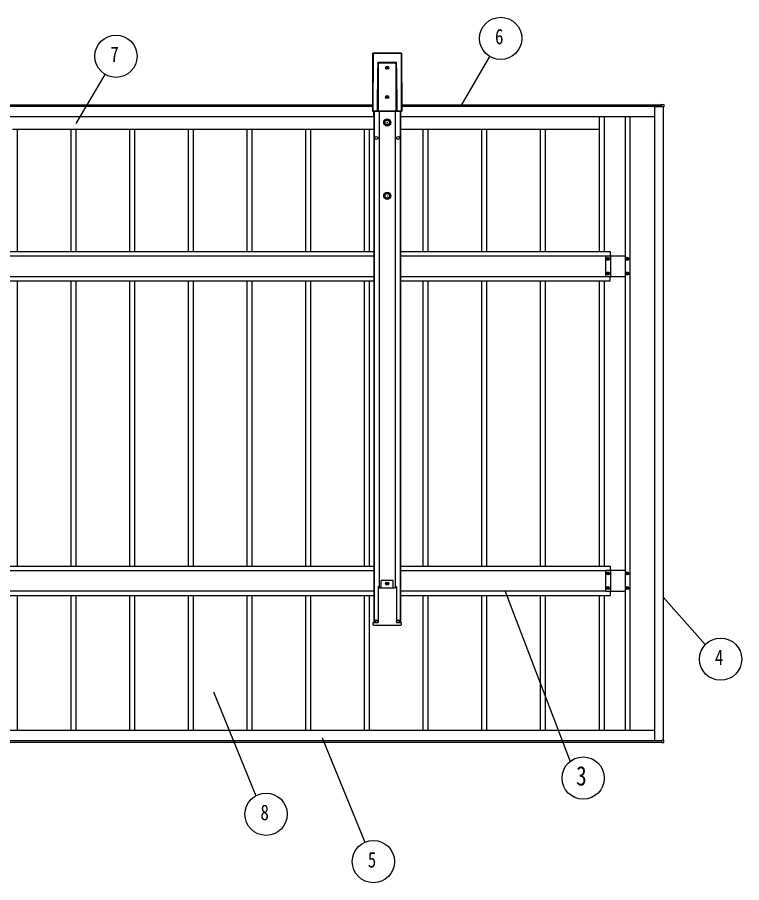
# Model space of a CAD drawing. Units: millimetres, scale not verified. Extents: x -10512 to 10512, y -7425 to 7425.
# Drawn here: x -1605 to 864, y -1074 to 1875 of the extents above; entities that cross this region are included whole.
import ezdxf
from ezdxf.enums import TextEntityAlignment as Align

# ---------------------------------------------------------------- set-up
doc = ezdxf.new("R2010")
doc.units = ezdxf.units.MM
doc.header["$LTSCALE"] = 30
doc.layers.add('0-4_YKK_A1', color=4, linetype='Continuous')
doc.layers.add('0-5_YKK_D', color=6, linetype='Continuous')
doc.styles.add('ＭＳ ゴシック', font='')
doc.styles.get('ＭＳ ゴシック').set_extended_font_data('MS Gothic')

msp = doc.modelspace()

# ---------------------------------------------------------------- linework, layer by layer
at = {"layer": '0-4_YKK_A1'}
for p, q in [((-393.77, 1752.51), (-394.4, 1555.37)), ((-393.92, 1555.85), (-393.29, 1752.03)), ((-393.29, 1752.03), (-393.77, 1752.51)), ((-393.77, 1752.51), (-393.77, 1752.51)), ((-392.79, 1752), (-393.42, 1555.82)), ((-295.76, 1753.01), (-393.27, 1753.01)), ((-393.27, 1753.01), (-392.79, 1752.53)), ((-295.76, 1753.01), (-393.27, 1753.01)), ((-393.27, 1753.01), (-393.27, 1753.01)), ((-392.79, 1752.53), (-296.24, 1752.53)), ((-392.79, 1752.53), (-392.79, 1752)), ((-296.24, 1752), (-392.79, 1752)), ((-296.24, 1752.53), (-295.76, 1753.01)), ((-296.24, 1752.53), (-296.24, 1752)), ((-295.61, 1555.82), (-296.24, 1752)), ((-295.76, 1753.01), (-295.76, 1753.01)), ((-295.26, 1752.51), (-295.74, 1752.03)), ((-295.74, 1752.03), (-295.11, 1555.85)), ((-294.63, 1555.37), (-295.26, 1752.51)), ((-294.63, 1555.37), (-295.26, 1752.51)), ((-295.26, 1752.51), (-295.26, 1752.51)), ((-375.57, 1721.92), (-313.46, 1721.92)), ((-313.45, 1719.31), (-375.57, 1719.31)), ((-375.57, 1719.31), (-375.57, 1556.38)), ((-313.45, 1556.38), (-313.45, 1719.31)), ((-377.04, 1555.93), (-376.57, 1702.71)), ((-376.07, 1702.69), (-376.54, 1555.91)), ((-376.07, 1556.38), (-376.07, 1702.69)), ((-344.03, 1704.78), (-344.03, 1705.74)), ((-312.95, 1702.69), (-312.95, 1556.38)), ((-312.48, 1555.91), (-312.95, 1702.69)), ((-312.45, 1702.71), (-311.98, 1555.93)), ((-344.03, 1604.78), (-344.03, 1605.74)), ((-2820.57, 1577.19), (-394.33, 1577.19)), ((-2820.56, 1572.19), (-394.34, 1572.19)), ((-2820.56, 1572.16), (-394.34, 1572.16)), ((-294.7, 1577.19), (591.05, 1577.19)), ((-294.68, 1572.19), (591.05, 1572.19)), ((-294.68, 1572.16), (589.05, 1572.16)), ((567.55, -589.26), (567.55, 1571.69)), ((567.55, 1571.69), (592.55, 1571.69)), ((589.05, 1572.16), (589.05, 1571.69)), ((591.05, 1578.7), (598.58, 1578.24)), ((591.05, 1578.2), (591.05, 1578.7)), ((591.05, 1572.3), (591.05, 1578.2)), ((592.05, 1571.69), (592.05, 1572)), ((592.55, 1570.5), (592.55, 1571.7)), ((592.87, 1570.5), (592.55, 1570.5)), ((598.58, 1570.5), (592.87, 1570.5)), ((597.55, -588.06), (597.55, 1570.5)), ((-2824.39, 1537.19), (-390.51, 1537.19)), ((-394.4, 1555.37), (-394.4, 1555.37)), ((-393.42, 1555.35), (-393.9, 1554.87)), ((-393.9, 1554.87), (-373.14, 1554.87)), ((-393.9, 1554.87), (-373.14, 1554.87)), ((-393.9, 1554.87), (-393.9, 1554.87)), ((-393.42, 1555.82), (-377.04, 1555.82)), ((-393.42, 1555.82), (-393.42, 1555.35)), ((-376.1, 1555.35), (-393.42, 1555.35)), ((-390.51, 1537.19), (-390.51, 1554.87)), ((-390.51, 1552.19), (-389.51, 1552.19)), ((-389.51, 1554.87), (-389.51, -187.78)), ((-388.31, 1554.87), (-388.31, -187.78)), ((-376.54, 1555.91), (-376.07, 1556.38)), ((-375.57, 1555.88), (-376.1, 1555.35)), ((-375.57, 1556.38), (-313.45, 1556.38)), ((-375.57, 1556.38), (-375.57, 1555.88)), ((-313.45, 1555.88), (-375.57, 1555.88)), ((-373.14, 1554.87), (-372.89, 1555.75)), ((-372.89, 1555.75), (-316.01, 1555.75)), ((-372.01, 1555.75), (-372.01, -69.61)), ((-317.01, 1555.75), (-317.01, -69.61)), ((-316.01, 1555.75), (-315.76, 1554.87)), ((-315.76, 1554.87), (-295.13, 1554.87)), ((-315.76, 1554.87), (-295.13, 1554.87)), ((-313.45, 1556.38), (-313.45, 1555.88)), ((-312.92, 1555.35), (-313.45, 1555.88)), ((-312.95, 1556.38), (-312.48, 1555.91)), ((-295.61, 1555.35), (-312.92, 1555.35)), ((-311.99, 1555.82), (-295.61, 1555.82)), ((-300.71, 1554.87), (-300.71, -187.78)), ((-299.51, 1554.87), (-299.51, -187.78)), ((-299.51, 1552.19), (-298.51, 1552.19)), ((-298.51, 1537.19), (-298.51, 1554.87)), ((-298.51, 1537.19), (567.55, 1537.19)), ((-295.61, 1555.35), (-295.61, 1555.82)), ((-295.13, 1554.87), (-295.61, 1555.35)), ((-295.13, 1554.87), (-295.13, 1554.87)), ((-295.11, 1555.85), (-294.63, 1555.37)), ((-294.63, 1555.37), (-294.63, 1555.37)), ((378.55, 1537.19), (378.55, 1077.19)), ((395.55, 1537.19), (395.55, 1077.19)), ((466.55, 1537.19), (466.55, -554.76)), ((482.55, 1537.19), (482.55, -554.76)), ((-1621.45, 1494.19), (-1406.35, 1494.19)), ((-1604.45, 1077.19), (-1604.45, 1494.19)), ((-1421.45, 1494.19), (-1206.35, 1494.19)), ((-1421.45, 1494.19), (-1406.35, 1494.19)), ((-1421.45, 1077.19), (-1421.45, 1494.19)), ((-1421.45, 1494.19), (-1406.35, 1494.19)), ((-1404.45, 1077.19), (-1404.45, 1494.19)), ((-1221.45, 1077.19), (-1221.45, 1494.19)), ((-1221.45, 1494.19), (-1006.35, 1494.19)), ((-1204.45, 1077.19), (-1204.45, 1494.19)), ((-1021.45, 1077.19), (-1021.45, 1494.19)), ((-1021.45, 1494.19), (-806.35, 1494.19)), ((-1004.45, 1077.19), (-1004.45, 1494.19)), ((-821.45, 1077.19), (-821.45, 1494.19)), ((-821.45, 1494.19), (-606.35, 1494.19)), ((-804.45, 1077.19), (-804.45, 1494.19)), ((-621.45, 1077.19), (-621.45, 1494.19)), ((-621.45, 1494.19), (-389.51, 1494.19)), ((-604.45, 1077.19), (-604.45, 1494.19)), ((-421.45, 1077.19), (-421.45, 1494.19)), ((-404.45, 1077.19), (-404.45, 1494.19)), ((-297.95, 1494.19), (-206.35, 1494.19)), ((-221.45, 1077.19), (-221.45, 1494.19)), ((-221.45, 1494.19), (-6.35, 1494.19)), ((-204.45, 1077.19), (-204.45, 1494.19)), ((-21.45, 1077.19), (-21.45, 1494.19)), ((-21.45, 1494.19), (193.65, 1494.19)), ((-4.45, 1077.19), (-4.45, 1494.19)), ((178.55, 1077.19), (178.55, 1494.19)), ((178.55, 1494.19), (378.55, 1494.19)), ((195.55, 1077.19), (195.55, 1494.19)), ((-2825.39, 1077.19), (-389.51, 1077.19)), ((-2825.39, 1062.19), (-389.51, 1062.19)), ((-299.51, 1062.19), (400.55, 1062.19)), ((400.55, 991.69), (400.55, 1062.69)), ((400.55, 1062.69), (466.55, 1062.69)), ((418.05, 991.69), (418.05, 1062.69)), ((407.07, 1053.63), (407.07, 1054.59)), ((473.07, 1053.63), (473.07, 1054.59)), ((407.07, 1003.63), (407.07, 1004.59)), ((473.07, 1003.63), (473.07, 1004.59)), ((-2825.39, 992.19), (-389.51, 992.19)), ((-2825.39, 977.19), (-389.51, 977.19)), ((-1604.45, 5.24), (-1604.45, 977.19)), ((-1421.45, 5.24), (-1421.45, 977.19)), ((-1404.45, 5.24), (-1404.45, 977.19)), ((-1221.45, 5.24), (-1221.45, 977.19)), ((-1204.45, 5.24), (-1204.45, 977.19)), ((-1021.45, 5.24), (-1021.45, 977.19)), ((-1004.45, 5.24), (-1004.45, 977.19)), ((-821.45, 5.24), (-821.45, 977.19)), ((-804.45, 5.24), (-804.45, 977.19)), ((-621.45, 5.24), (-621.45, 977.19)), ((-604.45, 5.24), (-604.45, 977.19)), ((-421.45, 5.24), (-421.45, 977.19)), ((-404.45, 5.24), (-404.45, 977.19)), ((-299.51, 992.19), (400.55, 992.19)), ((-299.51, 977.19), (415.55, 977.19)), ((-221.45, 5.24), (-221.45, 977.19)), ((-204.45, 5.24), (-204.45, 977.19)), ((-21.45, 5.24), (-21.45, 977.19)), ((-4.45, 5.24), (-4.45, 977.19)), ((178.55, 5.24), (178.55, 977.19)), ((195.55, 5.24), (195.55, 977.19)), ((378.55, 977.19), (378.55, 5.24)), ((395.55, 977.19), (395.55, 5.24)), ((400.55, 991.69), (466.55, 991.69)), ((415.55, 977.19), (415.55, 991.69)), ((-2825.39, 5.24), (-389.51, 5.24)), ((-2825.39, -9.76), (-389.51, -9.76)), ((-299.51, -9.76), (400.55, -9.76)), ((400.55, -80.26), (400.55, -9.26)), ((400.55, -9.26), (466.55, -9.26)), ((407.07, -18.32), (407.07, -17.36)), ((418.05, -80.26), (418.05, -9.26)), ((473.07, -18.32), (473.07, -17.36)), ((-324.01, -43.78), (-365.01, -43.78)), ((-365.01, -69.61), (-365.01, -43.78)), ((-344.03, -53.34), (-344.03, -52.38)), ((-324.01, -69.61), (-324.01, -43.78)), ((-2825.39, -79.76), (-389.51, -79.76)), ((-375.76, -64.42), (-375.76, -187.63)), ((-375.4, -64.28), (-375.75, -64.28)), ((-375.4, -64.28), (-374.9, -64.28)), ((-374.9, -64.28), (-372.86, -64.28)), ((-372.55, -69.61), (-372.86, -64.28)), ((-316.16, -64.28), (-314.12, -64.28)), ((-314.12, -64.28), (-313.62, -64.28)), ((-313.62, -64.28), (-313.28, -64.28)), ((-313.26, -64.42), (-313.26, -187.63)), ((-299.51, -79.76), (400.55, -79.76)), ((400.55, -80.26), (466.55, -80.26)), ((407.07, -68.32), (407.07, -67.36)), ((415.55, -80.26), (415.55, -94.76)), ((473.07, -68.32), (473.07, -67.36)), ((-2825.39, -94.76), (-389.51, -94.76)), ((-1604.45, -554.76), (-1604.45, -94.76)), ((-1421.45, -554.76), (-1421.45, -94.76)), ((-1404.45, -554.76), (-1404.45, -94.76)), ((-1221.45, -554.76), (-1221.45, -94.76)), ((-1204.45, -554.76), (-1204.45, -94.76)), ((-1021.45, -554.76), (-1021.45, -94.76)), ((-1004.45, -554.76), (-1004.45, -94.76)), ((-821.45, -554.76), (-821.45, -94.76)), ((-804.45, -554.76), (-804.45, -94.76)), ((-621.45, -554.76), (-621.45, -94.76)), ((-604.45, -554.76), (-604.45, -94.76)), ((-421.45, -554.76), (-421.45, -94.76)), ((-404.45, -554.76), (-404.45, -94.76)), ((-299.51, -94.76), (415.55, -94.76)), ((-221.45, -554.76), (-221.45, -94.76)), ((-204.45, -554.76), (-204.45, -94.76)), ((-21.45, -554.76), (-21.45, -94.76)), ((-4.45, -554.76), (-4.45, -94.76)), ((178.55, -554.76), (178.55, -94.76)), ((195.55, -554.76), (195.55, -94.76)), ((378.55, -94.76), (378.55, -554.76)), ((395.55, -94.76), (395.55, -554.76)), ((-391.88, -187.78), (-376.87, -187.78)), ((-376.35, -197.28), (-389.92, -197.28)), ((-386.01, -187.78), (-386.01, -183.78)), ((-377.01, -187.78), (-377.01, -183.78)), ((-376.87, -187.78), (-375.88, -187.78)), ((-374.85, -197.28), (-376.35, -197.28)), ((-375.78, -187.78), (-375.88, -187.78)), ((-374.48, -197.28), (-374.85, -197.28)), ((-314.55, -197.28), (-374.48, -197.28)), ((-314.17, -197.28), (-314.55, -197.28)), ((-312.68, -197.28), (-314.17, -197.28)), ((-313.25, -187.78), (-313.15, -187.78)), ((-313.15, -187.78), (-312.15, -187.78)), ((-299.1, -197.28), (-312.68, -197.28)), ((-312.15, -187.78), (-297.14, -187.78)), ((-312.01, -187.78), (-312.01, -183.78)), ((-303.01, -187.78), (-303.01, -183.78)), ((-297.14, -187.78), (-296.64, -187.78)), ((-296.64, -187.78), (-297.11, -195.4)), ((-3806.95, -554.76), (567.55, -554.76)), ((-3805.95, -589.76), (591.05, -589.76)), ((567.55, -589.26), (592.55, -589.26)), ((591.35, -589.26), (591.35, -589.56)), ((592.05, -589.26), (592.05, -589.56)), ((592.55, -588.06), (592.55, -589.26)), ((592.55, -588.06), (592.55, -589.26)), ((592.87, -588.06), (592.55, -588.06)), ((598.58, -588.06), (592.87, -588.06)), ((-3805.95, -594.76), (591.05, -594.76)), ((591.05, -589.86), (591.05, -595.76)), ((591.05, -595.76), (591.05, -596.26)), ((591.05, -596.26), (598.58, -595.8))]:
    msp.add_line(p, q, dxfattribs=at)
for points in [[(-393.77, 1752.51), (-394.4, 1555.37), (-393.92, 1555.85)], [(-375.94, 1719.33), (-375.66, 1721.31), (-375.58, 1721.88), (-375.57, 1721.92)], [(-375.57, 1719.31), (-375.6, 1719.31), (-375.62, 1719.31), (-375.64, 1719.31), (-375.67, 1719.31), (-375.69, 1719.31), (-375.71, 1719.31), (-375.73, 1719.31), (-375.75, 1719.31)], [(-313.27, 1719.31), (-313.41, 1721.3), (-313.45, 1721.88), (-313.46, 1721.92)], [(-313.45, 1719.31), (-313.43, 1719.31), (-313.41, 1719.31), (-313.38, 1719.31), (-313.36, 1719.31), (-313.34, 1719.31), (-313.32, 1719.31), (-313.29, 1719.31), (-313.27, 1719.31)], [(-345.95, 1703.82), (-346.91, 1703.82), (-346.91, 1702.86), (-345.95, 1702.86)], [(-344.03, 1705.74), (-344.99, 1705.74), (-344.99, 1704.78)], [(-344.99, 1701.9), (-344.99, 1700.94), (-344.03, 1700.94), (-344.03, 1701.9)], [(-343.07, 1702.86), (-342.11, 1702.86), (-342.11, 1703.82), (-343.07, 1703.82)], [(-345.95, 1603.82), (-346.91, 1603.82), (-346.91, 1602.86), (-345.95, 1602.86)], [(-344.03, 1605.74), (-344.99, 1605.74), (-344.99, 1604.78)], [(-344.99, 1601.9), (-344.99, 1600.94), (-344.03, 1600.94), (-344.03, 1601.9)], [(-343.07, 1602.86), (-342.11, 1602.86), (-342.11, 1603.82), (-343.07, 1603.82)], [(592.25, 1572), (591.05, 1572), (591.05, 1572.3)], [(599.05, 1577.74), (599.05, 1570.5), (598.58, 1570.5)], [(-375.57, 1556.38), (-375.67, 1556.38), (-375.76, 1556.38), (-375.84, 1556.38), (-375.92, 1556.38), (-375.98, 1556.38), (-376.03, 1556.38), (-376.06, 1556.38), (-376.07, 1556.38)], [(-313.45, 1556.38), (-313.36, 1556.38), (-313.27, 1556.38), (-313.18, 1556.38), (-313.11, 1556.38), (-313.05, 1556.38), (-313, 1556.38), (-312.97, 1556.38), (-312.95, 1556.38)], [(-299.51, 1077.19), (415.55, 1077.19), (415.55, 1062.69)], [(406.11, 1051.71), (405.15, 1051.71), (405.15, 1052.67), (406.11, 1052.67)], [(407.07, 1054.59), (408.03, 1054.59), (408.03, 1053.63)], [(408.03, 1050.75), (408.03, 1049.79), (407.07, 1049.79), (407.07, 1050.75)], [(408.99, 1052.67), (409.95, 1052.67), (409.95, 1051.71), (408.99, 1051.71)], [(472.11, 1051.71), (471.15, 1051.71), (471.15, 1052.67), (472.11, 1052.67)], [(473.07, 1054.59), (474.03, 1054.59), (474.03, 1053.63)], [(474.03, 1050.75), (474.03, 1049.79), (473.07, 1049.79), (473.07, 1050.75)], [(474.99, 1052.67), (475.95, 1052.67), (475.95, 1051.71), (474.99, 1051.71)], [(407.07, 1004.59), (408.03, 1004.59), (408.03, 1003.63)], [(473.07, 1004.59), (474.03, 1004.59), (474.03, 1003.63)], [(406.11, 1001.71), (405.15, 1001.71), (405.15, 1002.67), (406.11, 1002.67)], [(408.03, 1000.75), (408.03, 999.79), (407.07, 999.79), (407.07, 1000.75)], [(408.99, 1002.67), (409.95, 1002.67), (409.95, 1001.71), (408.99, 1001.71)], [(472.11, 1001.71), (471.15, 1001.71), (471.15, 1002.67), (472.11, 1002.67)], [(474.03, 1000.75), (474.03, 999.79), (473.07, 999.79), (473.07, 1000.75)], [(474.99, 1002.67), (475.95, 1002.67), (475.95, 1001.71), (474.99, 1001.71)], [(-299.51, 5.24), (415.55, 5.24), (415.55, -9.26)], [(406.11, -20.24), (405.15, -20.24), (405.15, -19.28), (406.11, -19.28)], [(407.07, -17.36), (408.03, -17.36), (408.03, -18.32)], [(408.03, -21.2), (408.03, -22.16), (407.07, -22.16), (407.07, -21.2)], [(408.99, -19.28), (409.95, -19.28), (409.95, -20.24), (408.99, -20.24)], [(472.11, -20.24), (471.15, -20.24), (471.15, -19.28), (472.11, -19.28)], [(473.07, -17.36), (474.03, -17.36), (474.03, -18.32)], [(474.03, -21.2), (474.03, -22.16), (473.07, -22.16), (473.07, -21.2)], [(474.99, -19.28), (475.95, -19.28), (475.95, -20.24), (474.99, -20.24)], [(-345.95, -54.3), (-346.91, -54.3), (-346.91, -55.26), (-345.95, -55.26)], [(-344.03, -52.38), (-344.99, -52.38), (-344.99, -53.34)], [(-344.99, -56.22), (-344.99, -57.18), (-344.03, -57.18), (-344.03, -56.22)], [(-343.07, -55.26), (-342.11, -55.26), (-342.11, -54.3), (-343.07, -54.3)], [(-372.55, -69.61), (-316.47, -69.61), (-316.16, -64.28)], [(406.11, -70.24), (405.15, -70.24), (405.15, -69.28), (406.11, -69.28)], [(407.07, -67.36), (408.03, -67.36), (408.03, -68.32)], [(408.03, -71.2), (408.03, -72.16), (407.07, -72.16), (407.07, -71.2)], [(408.99, -69.28), (409.95, -69.28), (409.95, -70.24), (408.99, -70.24)], [(472.11, -70.24), (471.15, -70.24), (471.15, -69.28), (472.11, -69.28)], [(473.07, -67.36), (474.03, -67.36), (474.03, -68.32)], [(474.03, -71.2), (474.03, -72.16), (473.07, -72.16), (473.07, -71.2)], [(474.99, -69.28), (475.95, -69.28), (475.95, -70.24), (474.99, -70.24)], [(-391.92, -195.4), (-392.38, -187.78), (-391.88, -187.78)], [(592.25, -589.56), (591.05, -589.56), (591.05, -589.86)], [(599.05, -595.3), (599.05, -588.06), (598.58, -588.06)]]:
    msp.add_lwpolyline(points, dxfattribs=at)
for centre, radius in [((-344.51, 1703.34), 5.3), ((-344.51, 1603.34), 5.3), ((-344.45, 1516.84), 12), ((-344.45, 1516.84), 10.88), ((-344.45, 1516.84), 7.48), ((-344.45, 1516.84), 0.5), ((-381.51, 1464.19), 5), ((-307.51, 1464.19), 5), ((-344.45, 1266.84), 12), ((-344.45, 1266.84), 10.88), ((-344.45, 1266.84), 7.48), ((-344.45, 1266.84), 0.5), ((407.55, 1052.19), 5.3), ((473.55, 1052.19), 5.3), ((407.55, 1002.19), 5.3), ((473.55, 1002.19), 5.3), ((407.55, -19.76), 5.3), ((473.55, -19.76), 5.3), ((-344.51, -54.78), 5.3), ((407.55, -69.76), 5.3), ((473.55, -69.76), 5.3), ((-381.51, -183.28), 5), ((-307.51, -183.28), 5)]:
    msp.add_circle(centre, radius, dxfattribs=at)
for centre, radius, start, end in [((-393.27, 1752.51), 0.5, 90, 179.81634), ((-393.27, 1752.51), 0.501, 90.24971, 179.75029), ((-392.79, 1752.03), 0.501, 90.24971, 179.75029), ((-392.89, 1754.76), 2.76, 261.80183, 272.1952), ((-296.24, 1752.03), 0.501, 0.24971, 89.75029), ((-296.13, 1754.76), 2.76, 267.8048, 278.19817), ((-295.76, 1752.51), 0.5, 0.18366, 90), ((-295.76, 1752.51), 0.501, 0.24971, 89.75029), ((-377.14, 1710.33), 9.09, 81.20266, 82.35702), ((65.8, 1689.34), 442.57, 175.77814, 176.1178), ((-612.19, 1678.34), 301.89, 7.80423, 8.30085), ((-311.88, 1710.33), 9.09, 97.64298, 98.79734), ((-376.47, 1699.96), 2.76, 81.80183, 92.1952), ((-345.95, 1704.78), 0.96, 270, 0), ((-345.95, 1701.9), 0.96, 0, 90), ((-343.07, 1704.78), 0.96, 180, 270), ((-343.07, 1701.9), 0.96, 90, 180), ((-312.56, 1699.96), 2.76, 87.8048, 98.19817), ((-345.95, 1604.78), 0.96, 270, 0), ((-345.95, 1601.9), 0.96, 0, 90), ((-343.07, 1604.78), 0.96, 180, 270), ((-343.07, 1601.9), 0.96, 90, 180), ((592.25, 1571.7), 0.3, 0, 90), ((598.55, 1577.74), 0.5, 0, 86.5), ((-393.9, 1555.37), 0.5, 179.81634, 270), ((-393.9, 1555.37), 0.501, 180.24971, 269.75029), ((-393.42, 1555.85), 0.501, 180.24971, 269.75029), ((-393.52, 1558.58), 2.76, 261.80183, 272.1952), ((-376.94, 1553.18), 2.76, 81.80183, 92.1952), ((-376.63, 1553.06), 2.79, 88.18282, 98.39155), ((-375.57, 1556.38), 0.501, 180.24971, 269.75029), ((-313.45, 1556.38), 0.501, 270.24971, 359.75029), ((-312.4, 1553.06), 2.79, 81.60845, 91.81718), ((-312.09, 1553.18), 2.76, 87.8048, 98.19817), ((-295.5, 1558.58), 2.76, 267.8048, 278.19817), ((-295.61, 1555.85), 0.501, 270.24971, 359.75029), ((-295.13, 1555.37), 0.5, 270, 0.18366), ((-295.13, 1555.37), 0.501, 270.24971, 359.75029), ((406.11, 1053.63), 0.96, 270, 0), ((406.11, 1050.75), 0.96, 0, 90), ((408.99, 1053.63), 0.96, 180, 270), ((408.99, 1050.75), 0.96, 90, 180), ((472.11, 1053.63), 0.96, 270, 0), ((472.11, 1050.75), 0.96, 0, 90), ((474.99, 1053.63), 0.96, 180, 270), ((474.99, 1050.75), 0.96, 90, 180), ((406.11, 1003.63), 0.96, 270, 0), ((408.99, 1003.63), 0.96, 180, 270), ((472.11, 1003.63), 0.96, 270, 0), ((474.99, 1003.63), 0.96, 180, 270), ((406.11, 1000.75), 0.96, 0, 90), ((408.99, 1000.75), 0.96, 90, 180), ((472.11, 1000.75), 0.96, 0, 90), ((474.99, 1000.75), 0.96, 90, 180), ((406.11, -18.32), 0.96, 270, 0), ((406.11, -21.2), 0.96, 0, 90), ((408.99, -18.32), 0.96, 180, 270), ((408.99, -21.2), 0.96, 90, 180), ((472.11, -18.32), 0.96, 270, 0), ((472.11, -21.2), 0.96, 0, 90), ((474.99, -18.32), 0.96, 180, 270), ((474.99, -21.2), 0.96, 90, 180), ((-345.95, -53.34), 0.96, 270, 0), ((-345.95, -56.22), 0.96, 0, 90), ((-343.07, -53.34), 0.96, 180, 270), ((-343.07, -56.22), 0.96, 90, 180), ((406.11, -68.32), 0.96, 270, 0), ((406.11, -71.2), 0.96, 0, 90), ((408.99, -68.32), 0.96, 180, 270), ((408.99, -71.2), 0.96, 90, 180), ((472.11, -68.32), 0.96, 270, 0), ((472.11, -71.2), 0.96, 0, 90), ((474.99, -68.32), 0.96, 180, 270), ((474.99, -71.2), 0.96, 90, 180), ((-389.92, -195.28), 2, 183.5, 270), ((-381.51, -183.78), 4.5, 90, 180), ((-381.51, -183.78), 4.5, 0, 90), ((-307.51, -183.78), 4.5, 90, 180), ((-307.51, -183.78), 4.5, 0, 90), ((-299.1, -195.28), 2, 270, 356.5), ((592.25, -589.26), 0.3, 270, 0), ((598.55, -595.3), 0.5, 273.5, 0)]:
    msp.add_arc(centre, radius, start, end, dxfattribs=at)
for centre, major_axis, ratio, start_param, end_param in [((-375.57, 1701.55), (0, -19.08), 0.052413, 3.5123474, 4.6513024), ((-375.57, 1701.52), (0, -19.08), 0.026207, 3.5123474, 4.6513024), ((-372.48, 1719.31), (0, -50), 0.061774, 4.6600291, 4.7123946), ((-316.54, 1719.31), (0, -50), 0.061774, 1.5707907, 1.6231562), ((-313.45, 1701.52), (0, -19.08), 0.026207, 1.6318829, 2.7708379), ((-313.45, 1701.55), (0, -19.08), 0.052413, 1.6318829, 2.7708379), ((-376.04, 1555.94), (-0.543, -0.848), 0.992387, 5.2824884, 5.3922079), ((-376.1, 1555.85), (0.941, -0.042), 0.529688, 3.2789358, 4.7362857), ((-376.04, 1555.91), (-0.293, -0.417), 0.981557, 5.3232786, 5.4329981), ((-376.1, 1555.85), (0.185, -0.478), 0.839234, 4.3937254, 5.8510754), ((-312.92, 1555.85), (-0.185, -0.478), 0.839234, 0.4321099, 1.8894599), ((-312.92, 1555.85), (0.941, 0.042), 0.529688, 4.6884922, 6.1458421), ((-312.99, 1555.91), (0.293, -0.417), 0.981557, 0.8501872, 0.9599067), ((-312.99, 1555.94), (0.543, -0.848), 0.992387, 0.8909775, 1.0006969), ((-375.72, -64.78), (0.031, -0.5), 0.061627, 3.1377656, 3.9231638), ((-313.31, -64.78), (-0.031, -0.5), 0.061627, 2.3600215, 3.1454197), ((-375.81, -187.28), (0.031, -0.5), 0.061627, 6.2793582, 7.0647564), ((-313.22, -187.28), (-0.031, -0.5), 0.061627, 5.5016142, 6.2870124)]:
    msp.add_ellipse(centre, major_axis=major_axis, ratio=ratio, start_param=start_param, end_param=end_param, dxfattribs=at)
at = {"layer": '0-5_YKK_D'}
for p, q in [((-92.84, 1573.55), (5.86, 1741.18)), ((-1404.37, 1512.88), (-1305.67, 1680.5)), ((57.01, -78.71), (279.73, -660.57)), ((597.59, -102.19), (739.69, -262.8)), ((-936.29, -424.03), (-792.42, -777.88)), ((-565.57, -580.89), (-420.96, -936.37))]:
    msp.add_line(p, q, dxfattribs=at)
for centre in [(42.39, 1803.22), (-1269.13, 1742.55), (792.03, -312.25), (323.65, -717.62), (-757.31, -840.74), (-391.35, -1002.01)]:
    msp.add_circle(centre, 72, dxfattribs=at)

# ---------------------------------------------------------------- texts
at = {"layer": '0-5_YKK_D', "style": 'ＭＳ ゴシック', "width": 0.8}
for s, height, p in [('6', 52.79, (23.19, 1767.22)), ('7', 52.79, (-1288.33, 1706.55)), ('4', 52.79, (772.83, -348.25)), ('3', 65.98, (299.65, -762.62)), ('8', 52.79, (-776.51, -876.74)), ('5', 52.79, (-410.55, -1038.01))]:
    msp.add_text(s, height=height, dxfattribs=at).set_placement(p, align=Align.BOTTOM_LEFT)

doc.saveas('drawing.dxf')
